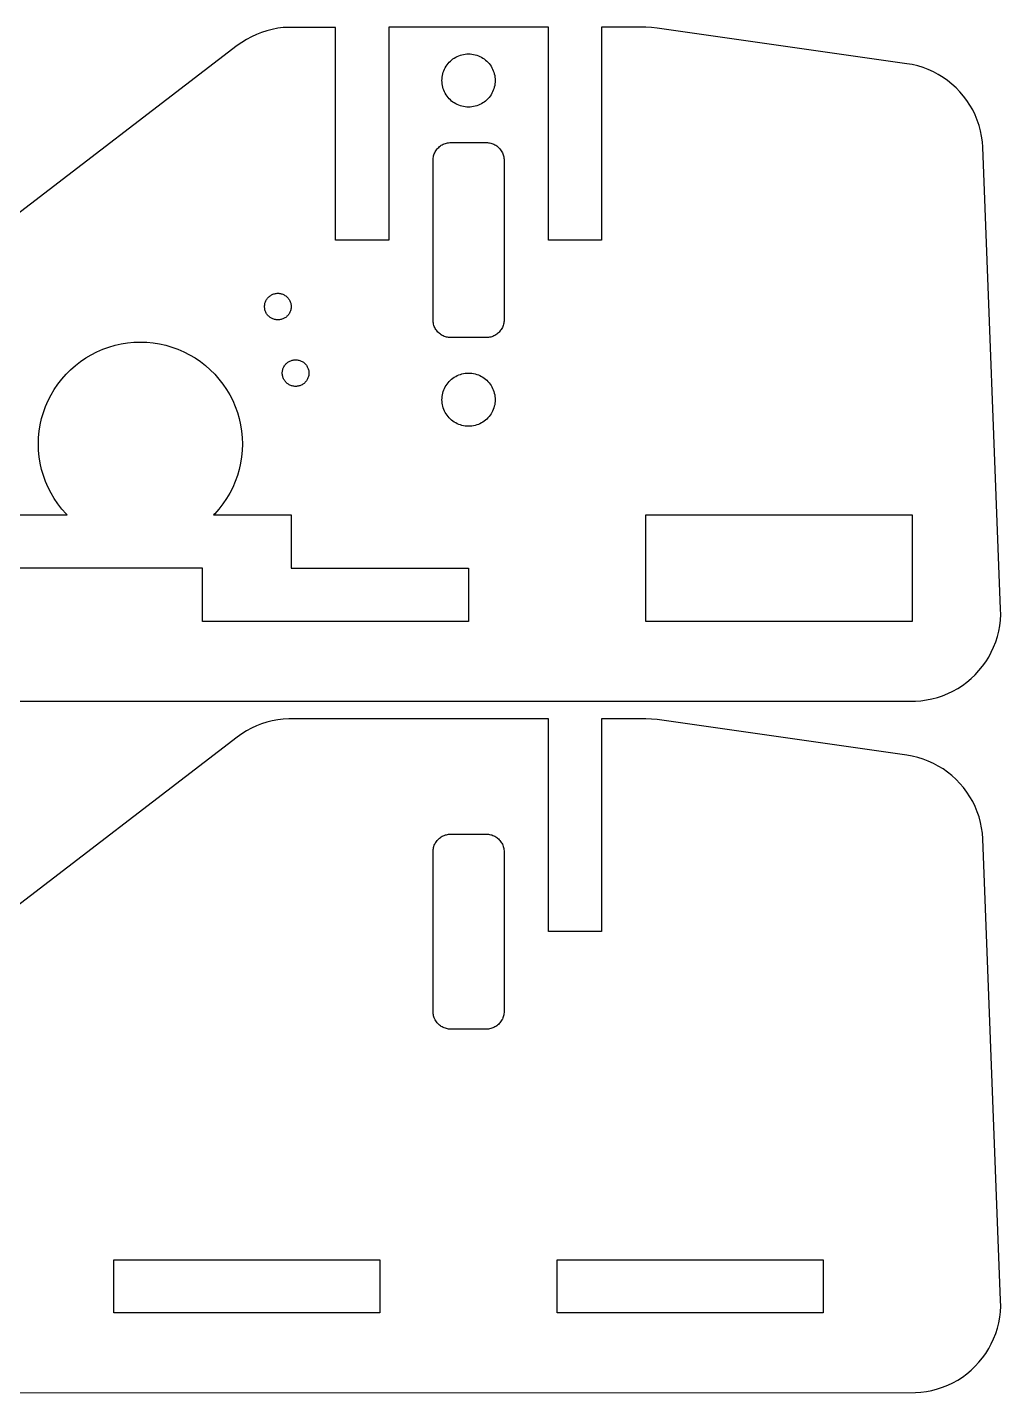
# Model space of a CAD drawing. Extents: x -109 to 290, y 410 to 723.
# Drawn here: x 177.9 to 287.7, y 569.2 to 723.2 of the extents above; entities that cross this region are included whole.
import ezdxf

# ---------------------------------------------------------------- set-up
doc = ezdxf.new("R2010")
doc.units = 0
doc.layers.get('0').update_dxf_attribs({"linetype": 'CONTINUOUS'})

msp = doc.modelspace()

# ---------------------------------------------------------------- linework, layer by layer
at = {"color": 7}
for p, q in [((203.74759, 722.3744), (203.17759, 722.1104)), ((204.33299, 722.6024), (203.74759, 722.3744)), ((204.93149, 722.7934), (204.33299, 722.6024)), ((205.54089, 722.9454), (204.93149, 722.7934)), ((206.15859, 723.0604), (205.54089, 722.9454)), ((206.78229, 723.1354), (206.15859, 723.0604)), ((207.40949, 723.1714), (206.78229, 723.1354)), ((212.66709, 723.1714), (207.40949, 723.1714)), ((212.66709, 699.17438), (212.66709, 723.1714)), ((236.66708, 723.1734), (218.66711, 723.1724)), ((218.66711, 723.1724), (218.66711, 699.17438)), ((236.66708, 699.17438), (236.66708, 723.1734)), ((242.66708, 723.1744), (242.66708, 699.17438)), ((247.66748, 723.174), (242.66708, 723.1744)), ((248.29538, 723.154), (247.66748, 723.174)), ((248.92078, 723.095), (248.29538, 723.154)), ((277.08168, 719.073), (248.92078, 723.095)), ((201.58279, 721.1104), (171.14059, 697.75098)), ((202.09309, 721.4764), (201.58279, 721.1104)), ((202.62539, 721.8104), (202.09309, 721.4764)), ((203.17759, 722.1104), (202.62539, 721.8104)), ((225.35557, 719.0864), (225.4802, 719.2284)), ((225.4802, 719.2284), (225.61347, 719.3614)), ((225.61347, 719.3614), (225.75484, 719.4864)), ((225.75484, 719.4864), (225.90375, 719.6014)), ((225.90375, 719.6014), (226.05964, 719.7074)), ((226.05964, 719.7074), (226.22185, 719.8034)), ((226.22185, 719.8034), (226.38978, 719.8884)), ((226.38978, 719.8884), (226.56274, 719.9634)), ((226.56274, 719.9634), (226.74005, 720.0274)), ((226.74005, 720.0274), (226.92104, 720.0804)), ((226.92104, 720.0804), (227.10497, 720.1214)), ((227.10497, 720.1214), (227.29111, 720.1504)), ((227.29111, 720.1504), (227.47873, 720.1684)), ((227.47873, 720.1684), (227.66709, 720.1744)), ((227.66709, 720.1744), (227.85546, 720.1684)), ((227.85546, 720.1684), (228.04308, 720.1504)), ((228.04308, 720.1504), (228.22922, 720.1214)), ((228.22922, 720.1214), (228.41315, 720.0804)), ((228.41315, 720.0804), (228.59413, 720.0274)), ((228.59413, 720.0274), (228.77146, 719.9634)), ((228.77146, 719.9634), (228.94442, 719.8884)), ((228.94442, 719.8884), (229.11234, 719.8034)), ((229.11234, 719.8034), (229.27455, 719.7074)), ((229.27455, 719.7074), (229.43043, 719.6014)), ((229.43043, 719.6014), (229.57934, 719.4864)), ((229.57934, 719.4864), (229.72071, 719.3614)), ((229.72071, 719.3614), (229.85398, 719.2284)), ((229.85398, 719.2284), (229.97862, 719.0864)), ((224.69083, 717.5504), (224.72033, 717.7364)), ((224.72033, 717.7364), (224.76143, 717.9204)), ((224.76143, 717.9204), (224.81403, 718.1014)), ((224.81403, 718.1014), (224.87783, 718.2784)), ((224.87783, 718.2784), (224.95263, 718.4514)), ((224.95263, 718.4514), (225.03823, 718.6194)), ((225.03823, 718.6194), (225.13413, 718.7814)), ((225.13413, 718.7814), (225.24006, 718.9374)), ((225.24006, 718.9374), (225.35557, 719.0864)), ((229.97862, 719.0864), (230.09413, 718.9374)), ((230.09413, 718.9374), (230.20005, 718.7814)), ((230.20005, 718.7814), (230.29595, 718.6194)), ((230.29595, 718.6194), (230.38155, 718.4514)), ((230.38155, 718.4514), (230.45635, 718.2784)), ((230.45635, 718.2784), (230.52015, 718.1014)), ((230.52015, 718.1014), (230.57275, 717.9204)), ((230.57275, 717.9204), (230.61385, 717.7364)), ((230.61385, 717.7364), (230.64335, 717.5504)), ((277.70048, 718.965), (277.08168, 719.073)), ((278.31128, 718.818), (277.70048, 718.965)), ((278.91158, 718.633), (278.31128, 718.818)), ((279.49918, 718.411), (278.91158, 718.633)), ((280.07158, 718.152), (279.49918, 718.411)), ((280.62658, 717.858), (280.07158, 718.152)), ((281.16208, 717.529), (280.62658, 717.858)), ((224.66713, 717.1744), (224.67313, 717.3624)), ((224.67313, 716.9864), (224.66713, 717.1744)), ((224.67313, 717.3624), (224.69083, 717.5504)), ((224.69083, 716.7984), (224.67313, 716.9864)), ((224.72033, 716.6124), (224.69083, 716.7984)), ((224.76143, 716.4284), (224.72033, 716.6124)), ((224.81403, 716.2474), (224.76143, 716.4284)), ((224.87783, 716.0704), (224.81403, 716.2474)), ((230.52015, 716.2474), (230.45635, 716.0704)), ((230.57275, 716.4284), (230.52015, 716.2474)), ((230.61385, 716.6124), (230.57275, 716.4284)), ((230.64335, 716.7984), (230.61385, 716.6124)), ((230.64335, 717.5504), (230.66105, 717.3624)), ((230.66105, 716.9864), (230.64335, 716.7984)), ((230.66105, 717.3624), (230.66705, 717.1744)), ((230.66705, 717.1744), (230.66105, 716.9864)), ((281.67588, 717.168), (281.16208, 717.529)), ((282.16598, 716.775), (281.67588, 717.168)), ((282.63038, 716.352), (282.16598, 716.775)), ((283.06728, 715.9), (282.63038, 716.352)), ((224.95263, 715.8974), (224.87783, 716.0704)), ((225.03823, 715.7294), (224.95263, 715.8974)), ((225.13413, 715.5674), (225.03823, 715.7294)), ((225.24006, 715.4114), (225.13413, 715.5674)), ((225.35557, 715.2624), (225.24006, 715.4114)), ((225.4802, 715.1204), (225.35557, 715.2624)), ((225.61347, 714.9874), (225.4802, 715.1204)), ((225.75484, 714.8624), (225.61347, 714.9874)), ((225.90375, 714.7474), (225.75484, 714.8624)), ((226.05964, 714.6414), (225.90375, 714.7474)), ((226.22185, 714.5454), (226.05964, 714.6414)), ((229.27455, 714.6414), (229.11234, 714.5454)), ((229.43043, 714.7474), (229.27455, 714.6414)), ((229.57934, 714.8624), (229.43043, 714.7474)), ((229.72071, 714.9874), (229.57934, 714.8624)), ((229.85398, 715.1204), (229.72071, 714.9874)), ((229.97862, 715.2624), (229.85398, 715.1204)), ((230.09413, 715.4114), (229.97862, 715.2624)), ((230.20005, 715.5674), (230.09413, 715.4114)), ((230.29595, 715.7294), (230.20005, 715.5674)), ((230.38155, 715.8974), (230.29595, 715.7294)), ((230.45635, 716.0704), (230.38155, 715.8974)), ((283.47508, 715.422), (283.06728, 715.9)), ((283.85198, 714.92), (283.47508, 715.422)), ((284.19658, 714.395), (283.85198, 714.92)), ((226.38978, 714.4604), (226.22185, 714.5454)), ((226.56274, 714.3854), (226.38978, 714.4604)), ((226.74005, 714.3214), (226.56274, 714.3854)), ((226.92104, 714.2684), (226.74005, 714.3214)), ((227.10497, 714.2274), (226.92104, 714.2684)), ((227.29111, 714.1984), (227.10497, 714.2274)), ((227.47873, 714.1804), (227.29111, 714.1984)), ((227.66709, 714.1744), (227.47873, 714.1804)), ((227.85546, 714.1804), (227.66709, 714.1744)), ((228.04308, 714.1984), (227.85546, 714.1804)), ((228.22922, 714.2274), (228.04308, 714.1984)), ((228.41315, 714.2684), (228.22922, 714.2274)), ((228.59413, 714.3214), (228.41315, 714.2684)), ((228.77146, 714.3854), (228.59413, 714.3214)), ((228.94442, 714.4604), (228.77146, 714.3854)), ((229.11234, 714.5454), (228.94442, 714.4604)), ((284.50758, 713.849), (284.19658, 714.395)), ((284.78368, 713.284), (284.50758, 713.849)), ((285.02378, 712.704), (284.78368, 713.284)), ((285.22698, 712.109), (285.02378, 712.704)), ((285.39238, 711.503), (285.22698, 712.109)), ((285.51948, 710.888), (285.39238, 711.503)), ((224.7036, 709.9274), (224.81556, 709.9844)), ((224.81556, 709.9844), (224.93087, 710.0344)), ((224.93087, 710.0344), (225.04908, 710.0764)), ((225.04908, 710.0764), (225.16973, 710.1114)), ((225.16973, 710.1114), (225.29235, 710.1394)), ((225.29235, 710.1394), (225.41645, 710.1584)), ((225.41645, 710.1584), (225.54153, 710.1704)), ((225.54153, 710.1704), (225.66711, 710.1744)), ((225.66711, 710.1744), (229.66708, 710.1744)), ((229.66708, 710.1744), (229.79266, 710.1704)), ((229.79266, 710.1704), (229.91774, 710.1584)), ((229.91774, 710.1584), (230.04184, 710.1394)), ((230.04184, 710.1394), (230.16446, 710.1114)), ((230.16446, 710.1114), (230.28511, 710.0764)), ((230.28511, 710.0764), (230.40332, 710.0344)), ((230.40332, 710.0344), (230.51863, 709.9844)), ((230.51863, 709.9844), (230.63058, 709.9274)), ((285.60768, 710.266), (285.51948, 710.888)), ((285.65658, 709.64), (285.60768, 710.266)), ((223.67094, 708.29999), (223.68274, 708.42509)), ((223.68274, 708.42509), (223.70244, 708.54919)), ((223.70244, 708.54919), (223.72984, 708.6718)), ((223.72984, 708.6718), (223.76494, 708.7924)), ((223.76494, 708.7924), (223.80754, 708.9106)), ((223.80754, 708.9106), (223.85744, 709.0259)), ((223.85744, 709.0259), (223.91444, 709.1379)), ((223.91444, 709.1379), (223.97844, 709.2464)), ((223.97844, 709.2464), (224.04904, 709.3504)), ((224.04904, 709.3504), (224.12604, 709.4494)), ((224.12604, 709.4494), (224.20914, 709.5434)), ((224.20914, 709.5434), (224.29804, 709.6324)), ((224.29804, 709.6324), (224.39224, 709.7154)), ((224.39224, 709.7154), (224.49154, 709.7924)), ((224.49154, 709.7924), (224.59547, 709.8634)), ((224.59547, 709.8634), (224.7036, 709.9274)), ((230.63058, 709.9274), (230.73872, 709.8634)), ((230.73872, 709.8634), (230.84265, 709.7924)), ((230.84265, 709.7924), (230.94195, 709.7154)), ((230.94195, 709.7154), (231.03615, 709.6324)), ((231.03615, 709.6324), (231.12505, 709.5434)), ((231.12505, 709.5434), (231.20815, 709.4494)), ((231.20815, 709.4494), (231.28515, 709.3504)), ((231.28515, 709.3504), (231.35575, 709.2464)), ((231.35575, 709.2464), (231.41975, 709.1379)), ((231.41975, 709.1379), (231.47675, 709.0259)), ((231.47675, 709.0259), (231.52665, 708.9106)), ((231.52665, 708.9106), (231.56925, 708.7924)), ((231.56925, 708.7924), (231.60435, 708.6718)), ((231.60435, 708.6718), (231.63175, 708.54919)), ((231.63175, 708.54919), (231.65135, 708.42509)), ((231.65135, 708.42509), (231.66315, 708.29999)), ((287.66008, 657.55828), (285.65658, 709.64)), ((223.66694, 708.17439), (223.67094, 708.29999)), ((223.66694, 690.17438), (223.66694, 708.17439)), ((231.66315, 708.29999), (231.66715, 708.17439)), ((231.66715, 708.17439), (231.66715, 690.17438)), ((218.66711, 699.17438), (212.66709, 699.17438)), ((242.66708, 699.17438), (236.66708, 699.17438)), ((205.44449, 692.98868), (205.52839, 693.03138)), ((205.52839, 693.03138), (205.61489, 693.06888)), ((205.61489, 693.06888), (205.70359, 693.10078)), ((205.70359, 693.10078), (205.79409, 693.12708)), ((205.79409, 693.12708), (205.88599, 693.14758)), ((205.88599, 693.14758), (205.97909, 693.16238)), ((205.97909, 693.16238), (206.07289, 693.17138)), ((206.07289, 693.17138), (206.16709, 693.17438)), ((206.16709, 693.17438), (206.26129, 693.17138)), ((206.26129, 693.17138), (206.35509, 693.16238)), ((206.35509, 693.16238), (206.44819, 693.14758)), ((206.44819, 693.14758), (206.54009, 693.12708)), ((206.54009, 693.12708), (206.63059, 693.10078)), ((206.63059, 693.10078), (206.71929, 693.06888)), ((206.71929, 693.06888), (206.80579, 693.03138)), ((206.80579, 693.03138), (206.88969, 692.98868)), ((204.66689, 691.67418), (204.66989, 691.76838)), ((204.66989, 691.57998), (204.66689, 691.67418)), ((204.66989, 691.76838), (204.67889, 691.86218)), ((204.67889, 691.48618), (204.66989, 691.57998)), ((204.67889, 691.86218), (204.69369, 691.95528)), ((204.69369, 691.39308), (204.67889, 691.48618)), ((204.69369, 691.95528), (204.71419, 692.04718)), ((204.71419, 692.04718), (204.74049, 692.13768)), ((204.74049, 692.13768), (204.77239, 692.22638)), ((204.77239, 692.22638), (204.80979, 692.31288)), ((204.80979, 692.31288), (204.85259, 692.39678)), ((204.85259, 692.39678), (204.90059, 692.47788)), ((204.90059, 692.47788), (204.95359, 692.55588)), ((204.95359, 692.55588), (205.01129, 692.63028)), ((205.01129, 692.63028), (205.07359, 692.70098)), ((205.07359, 692.70098), (205.14029, 692.76758)), ((205.14029, 692.76758), (205.21099, 692.82998)), ((205.21099, 692.82998), (205.28539, 692.88768)), ((205.28539, 692.88768), (205.36339, 692.94068)), ((205.36339, 692.94068), (205.44449, 692.98868)), ((206.88969, 692.98868), (206.97079, 692.94068)), ((206.97079, 692.94068), (207.04879, 692.88768)), ((207.04879, 692.88768), (207.12319, 692.82998)), ((207.12319, 692.82998), (207.19389, 692.76758)), ((207.19389, 692.76758), (207.26049, 692.70098)), ((207.26049, 692.70098), (207.32289, 692.63028)), ((207.32289, 692.63028), (207.38059, 692.55588)), ((207.38059, 692.55588), (207.43359, 692.47788)), ((207.43359, 692.47788), (207.48159, 692.39678)), ((207.48159, 692.39678), (207.52429, 692.31288)), ((207.52429, 692.31288), (207.56179, 692.22638)), ((207.56179, 692.22638), (207.59369, 692.13768)), ((207.59369, 692.13768), (207.61999, 692.04718)), ((207.61999, 692.04718), (207.64049, 691.95528)), ((207.64049, 691.95528), (207.65529, 691.86218)), ((207.65529, 691.48618), (207.64049, 691.39308)), ((207.65529, 691.86218), (207.66429, 691.76838)), ((207.66429, 691.57998), (207.65529, 691.48618)), ((207.66429, 691.76838), (207.66729, 691.67418)), ((207.66729, 691.67418), (207.66429, 691.57998)), ((204.71419, 691.30118), (204.69369, 691.39308)), ((204.74049, 691.21068), (204.71419, 691.30118)), ((204.77239, 691.12198), (204.74049, 691.21068)), ((204.80979, 691.03548), (204.77239, 691.12198)), ((204.85259, 690.95158), (204.80979, 691.03548)), ((204.90059, 690.87048), (204.85259, 690.95158)), ((204.95359, 690.79248), (204.90059, 690.87048)), ((205.01129, 690.71808), (204.95359, 690.79248)), ((205.07359, 690.64738), (205.01129, 690.71808)), ((205.14029, 690.58068), (205.07359, 690.64738)), ((205.21099, 690.51838), (205.14029, 690.58068)), ((205.28539, 690.46068), (205.21099, 690.51838)), ((205.36339, 690.40768), (205.28539, 690.46068)), ((205.44449, 690.35968), (205.36339, 690.40768)), ((205.52839, 690.31688), (205.44449, 690.35968)), ((205.61489, 690.27948), (205.52839, 690.31688)), ((205.70359, 690.24758), (205.61489, 690.27948)), ((205.79409, 690.22128), (205.70359, 690.24758)), ((205.88599, 690.20078), (205.79409, 690.22128)), ((205.97909, 690.18598), (205.88599, 690.20078)), ((206.07289, 690.17698), (205.97909, 690.18598)), ((206.16709, 690.17398), (206.07289, 690.17698)), ((206.26129, 690.17698), (206.16709, 690.17398)), ((206.35509, 690.18598), (206.26129, 690.17698)), ((206.44819, 690.20078), (206.35509, 690.18598)), ((206.54009, 690.22128), (206.44819, 690.20078)), ((206.63059, 690.24758), (206.54009, 690.22128)), ((206.71929, 690.27948), (206.63059, 690.24758)), ((206.80579, 690.31688), (206.71929, 690.27948)), ((206.88969, 690.35968), (206.80579, 690.31688)), ((206.97079, 690.40768), (206.88969, 690.35968)), ((207.04879, 690.46068), (206.97079, 690.40768)), ((207.12319, 690.51838), (207.04879, 690.46068)), ((207.19389, 690.58068), (207.12319, 690.51838)), ((207.26049, 690.64738), (207.19389, 690.58068)), ((207.32289, 690.71808), (207.26049, 690.64738)), ((207.38059, 690.79248), (207.32289, 690.71808)), ((207.43359, 690.87048), (207.38059, 690.79248)), ((207.48159, 690.95158), (207.43359, 690.87048)), ((207.52429, 691.03548), (207.48159, 690.95158)), ((207.56179, 691.12198), (207.52429, 691.03548)), ((207.59369, 691.21068), (207.56179, 691.12198)), ((207.61999, 691.30118), (207.59369, 691.21068)), ((207.64049, 691.39308), (207.61999, 691.30118)), ((223.67094, 690.04878), (223.66694, 690.17438)), ((223.68274, 689.92368), (223.67094, 690.04878)), ((223.70244, 689.79958), (223.68274, 689.92368)), ((231.65135, 689.92368), (231.63175, 689.79958)), ((231.66315, 690.04878), (231.65135, 689.92368)), ((231.66715, 690.17438), (231.66315, 690.04878)), ((223.72984, 689.67698), (223.70244, 689.79958)), ((223.76494, 689.55638), (223.72984, 689.67698)), ((223.80754, 689.43818), (223.76494, 689.55638)), ((223.85744, 689.32288), (223.80754, 689.43818)), ((223.91444, 689.21088), (223.85744, 689.32288)), ((223.97844, 689.10278), (223.91444, 689.21088)), ((224.04904, 688.99878), (223.97844, 689.10278)), ((224.12604, 688.89958), (224.04904, 688.99878)), ((224.20914, 688.80528), (224.12604, 688.89958)), ((224.29804, 688.71648), (224.20914, 688.80528)), ((224.39224, 688.63338), (224.29804, 688.71648)), ((224.49154, 688.55638), (224.39224, 688.63338)), ((224.59547, 688.48578), (224.49154, 688.55638)), ((224.7036, 688.42178), (224.59547, 688.48578)), ((224.81556, 688.36478), (224.7036, 688.42178)), ((230.63058, 688.42178), (230.51863, 688.36478)), ((230.73872, 688.48578), (230.63058, 688.42178)), ((230.84265, 688.55638), (230.73872, 688.48578)), ((230.94195, 688.63338), (230.84265, 688.55638)), ((231.03615, 688.71648), (230.94195, 688.63338)), ((231.12505, 688.80528), (231.03615, 688.71648)), ((231.20815, 688.89958), (231.12505, 688.80528)), ((231.28515, 688.99878), (231.20815, 688.89958)), ((231.35575, 689.10278), (231.28515, 688.99878)), ((231.41975, 689.21088), (231.35575, 689.10278)), ((231.47675, 689.32288), (231.41975, 689.21088)), ((231.52665, 689.43818), (231.47675, 689.32288)), ((231.56925, 689.55638), (231.52665, 689.43818)), ((231.60435, 689.67698), (231.56925, 689.55638)), ((231.63175, 689.79958), (231.60435, 689.67698)), ((185.77059, 686.57988), (186.43369, 686.86678)), ((186.43369, 686.86678), (187.11339, 687.11148)), ((187.11339, 687.11148), (187.80719, 687.31308)), ((187.80719, 687.31308), (188.51219, 687.47068)), ((188.51219, 687.47068), (189.22579, 687.58368)), ((189.22579, 687.58368), (189.94499, 687.65168)), ((189.94499, 687.65168), (190.66709, 687.67438)), ((190.66709, 687.67438), (191.38919, 687.65168)), ((191.38919, 687.65168), (192.10839, 687.58368)), ((192.10839, 687.58368), (192.82199, 687.47068)), ((192.82199, 687.47068), (193.52699, 687.31308)), ((193.52699, 687.31308), (194.22079, 687.11148)), ((194.22079, 687.11148), (194.90049, 686.86678)), ((194.90049, 686.86678), (195.56359, 686.57988)), ((224.93087, 688.31488), (224.81556, 688.36478)), ((225.04908, 688.27228), (224.93087, 688.31488)), ((225.16973, 688.23718), (225.04908, 688.27228)), ((225.29235, 688.20978), (225.16973, 688.23718)), ((225.41645, 688.19018), (225.29235, 688.20978)), ((225.54153, 688.17838), (225.41645, 688.19018)), ((225.66711, 688.17438), (225.54153, 688.17838)), ((229.66708, 688.17438), (225.66711, 688.17438)), ((229.79266, 688.17838), (229.66708, 688.17438)), ((229.91774, 688.19018), (229.79266, 688.17838)), ((230.04184, 688.20978), (229.91774, 688.19018)), ((230.16446, 688.23718), (230.04184, 688.20978)), ((230.28511, 688.27228), (230.16446, 688.23718)), ((230.40332, 688.31488), (230.28511, 688.27228)), ((230.51863, 688.36478), (230.40332, 688.31488)), ((183.33669, 685.03528), (183.90759, 685.47808)), ((183.90759, 685.47808), (184.50509, 685.88418)), ((184.50509, 685.88418), (185.12689, 686.25188)), ((185.12689, 686.25188), (185.77059, 686.57988)), ((195.56359, 686.57988), (196.20729, 686.25188)), ((196.20729, 686.25188), (196.82909, 685.88418)), ((196.82909, 685.88418), (197.42659, 685.47808)), ((197.42659, 685.47808), (197.99749, 685.03528)), ((207.14029, 685.26758), (207.21099, 685.32998)), ((207.21099, 685.32998), (207.28539, 685.38768)), ((207.28539, 685.38768), (207.36339, 685.44068)), ((207.36339, 685.44068), (207.44449, 685.48868)), ((207.44449, 685.48868), (207.52839, 685.53138)), ((207.52839, 685.53138), (207.61489, 685.56888)), ((207.61489, 685.56888), (207.70359, 685.60078)), ((207.70359, 685.60078), (207.79409, 685.62708)), ((207.79409, 685.62708), (207.88599, 685.64758)), ((207.88599, 685.64758), (207.97909, 685.66238)), ((207.97909, 685.66238), (208.07289, 685.67138)), ((208.07289, 685.67138), (208.16709, 685.67438)), ((208.16709, 685.67438), (208.26129, 685.67138)), ((208.26129, 685.67138), (208.35509, 685.66238)), ((208.35509, 685.66238), (208.44819, 685.64758)), ((208.44819, 685.64758), (208.54009, 685.62708)), ((208.54009, 685.62708), (208.63059, 685.60078)), ((208.63059, 685.60078), (208.71929, 685.56888)), ((208.71929, 685.56888), (208.80579, 685.53138)), ((208.80579, 685.53138), (208.88969, 685.48868)), ((208.88969, 685.48868), (208.97079, 685.44068)), ((208.97079, 685.44068), (209.04879, 685.38768)), ((209.04879, 685.38768), (209.12319, 685.32998)), ((209.12319, 685.32998), (209.19389, 685.26758)), ((181.80619, 683.50478), (182.28399, 684.04668)), ((182.28399, 684.04668), (182.79479, 684.55748)), ((182.79479, 684.55748), (183.33669, 685.03528)), ((197.99749, 685.03528), (198.53939, 684.55748)), ((198.53939, 684.55748), (199.05019, 684.04668)), ((199.05019, 684.04668), (199.52799, 683.50478)), ((206.66689, 684.17418), (206.66989, 684.26838)), ((206.66989, 684.07998), (206.66689, 684.17418)), ((206.66989, 684.26838), (206.67889, 684.36218)), ((206.67889, 683.98618), (206.66989, 684.07998)), ((206.67889, 684.36218), (206.69369, 684.45528)), ((206.69369, 683.89308), (206.67889, 683.98618)), ((206.69369, 684.45528), (206.71419, 684.54718)), ((206.71419, 683.80118), (206.69369, 683.89308)), ((206.71419, 684.54718), (206.74049, 684.63768)), ((206.74049, 683.71068), (206.71419, 683.80118)), ((206.74049, 684.63768), (206.77239, 684.72638)), ((206.77239, 684.72638), (206.80979, 684.81288)), ((206.80979, 684.81288), (206.85259, 684.89678)), ((206.85259, 684.89678), (206.90059, 684.97788)), ((206.90059, 684.97788), (206.95359, 685.05588)), ((206.95359, 685.05588), (207.01129, 685.13028)), ((207.01129, 685.13028), (207.07359, 685.20098)), ((207.07359, 685.20098), (207.14029, 685.26758)), ((209.19389, 685.26758), (209.26049, 685.20098)), ((209.26049, 685.20098), (209.32289, 685.13028)), ((209.32289, 685.13028), (209.38059, 685.05588)), ((209.38059, 685.05588), (209.43359, 684.97788)), ((209.43359, 684.97788), (209.48159, 684.89678)), ((209.48159, 684.89678), (209.52429, 684.81288)), ((209.52429, 684.81288), (209.56179, 684.72638)), ((209.56179, 684.72638), (209.59369, 684.63768)), ((209.59369, 684.63768), (209.61999, 684.54718)), ((209.61999, 683.80118), (209.59369, 683.71068)), ((209.61999, 684.54718), (209.64049, 684.45528)), ((209.64049, 683.89308), (209.61999, 683.80118)), ((209.64049, 684.45528), (209.65529, 684.36218)), ((209.65529, 683.98618), (209.64049, 683.89308)), ((209.65529, 684.36218), (209.66429, 684.26838)), ((209.66429, 684.07998), (209.65529, 683.98618)), ((209.66429, 684.26838), (209.66729, 684.17418)), ((209.66729, 684.17418), (209.66429, 684.07998)), ((226.05963, 683.70738), (226.22185, 683.80328)), ((226.22185, 683.80328), (226.38977, 683.88888)), ((226.38977, 683.88888), (226.56273, 683.96368)), ((226.56273, 683.96368), (226.74005, 684.02758)), ((226.74005, 684.02758), (226.92103, 684.08018)), ((226.92103, 684.08018), (227.10496, 684.12128)), ((227.10496, 684.12128), (227.2911, 684.15068)), ((227.2911, 684.15068), (227.47873, 684.16848)), ((227.47873, 684.16848), (227.6671, 684.17448)), ((227.6671, 684.17448), (227.85546, 684.16848)), ((227.85546, 684.16848), (228.04308, 684.15068)), ((228.04308, 684.15068), (228.22922, 684.12128)), ((228.22922, 684.12128), (228.41315, 684.08018)), ((228.41315, 684.08018), (228.59413, 684.02758)), ((228.59413, 684.02758), (228.77146, 683.96368)), ((228.77146, 683.96368), (228.94442, 683.88888)), ((228.94442, 683.88888), (229.11234, 683.80328)), ((229.11234, 683.80328), (229.27455, 683.70738)), ((180.58959, 681.71458), (180.95729, 682.33638)), ((180.95729, 682.33638), (181.36339, 682.93388)), ((181.36339, 682.93388), (181.80619, 683.50478)), ((199.52799, 683.50478), (199.97079, 682.93388)), ((199.97079, 682.93388), (200.37689, 682.33638)), ((200.37689, 682.33638), (200.74459, 681.71458)), ((206.77239, 683.62198), (206.74049, 683.71068)), ((206.80979, 683.53548), (206.77239, 683.62198)), ((206.85259, 683.45158), (206.80979, 683.53548)), ((206.90059, 683.37048), (206.85259, 683.45158)), ((206.95359, 683.29248), (206.90059, 683.37048)), ((207.01129, 683.21808), (206.95359, 683.29248)), ((207.07359, 683.14738), (207.01129, 683.21808)), ((207.14029, 683.08068), (207.07359, 683.14738)), ((207.21099, 683.01838), (207.14029, 683.08068)), ((207.28539, 682.96068), (207.21099, 683.01838)), ((207.36339, 682.90768), (207.28539, 682.96068)), ((207.44449, 682.85968), (207.36339, 682.90768)), ((207.52839, 682.81688), (207.44449, 682.85968)), ((207.61489, 682.77948), (207.52839, 682.81688)), ((207.70359, 682.74758), (207.61489, 682.77948)), ((207.79409, 682.72128), (207.70359, 682.74758)), ((207.88599, 682.70078), (207.79409, 682.72128)), ((207.97909, 682.68598), (207.88599, 682.70078)), ((208.07289, 682.67698), (207.97909, 682.68598)), ((208.16709, 682.67398), (208.07289, 682.67698)), ((208.26129, 682.67698), (208.16709, 682.67398)), ((208.35509, 682.68598), (208.26129, 682.67698)), ((208.44819, 682.70078), (208.35509, 682.68598)), ((208.54009, 682.72128), (208.44819, 682.70078)), ((208.63059, 682.74758), (208.54009, 682.72128)), ((208.71929, 682.77948), (208.63059, 682.74758)), ((208.80579, 682.81688), (208.71929, 682.77948)), ((208.88969, 682.85968), (208.80579, 682.81688)), ((208.97079, 682.90768), (208.88969, 682.85968)), ((209.04879, 682.96068), (208.97079, 682.90768)), ((209.12319, 683.01838), (209.04879, 682.96068)), ((209.19389, 683.08068), (209.12319, 683.01838)), ((209.26049, 683.14738), (209.19389, 683.08068)), ((209.32289, 683.21808), (209.26049, 683.14738)), ((209.38059, 683.29248), (209.32289, 683.21808)), ((209.43359, 683.37048), (209.38059, 683.29248)), ((209.48159, 683.45158), (209.43359, 683.37048)), ((209.52429, 683.53548), (209.48159, 683.45158)), ((209.56179, 683.62198), (209.52429, 683.53548)), ((209.59369, 683.71068), (209.56179, 683.62198)), ((224.81403, 682.10148), (224.87783, 682.27878)), ((224.87783, 682.27878), (224.95263, 682.45168)), ((224.95263, 682.45168), (225.03823, 682.61968)), ((225.03823, 682.61968), (225.13413, 682.78188)), ((225.13413, 682.78188), (225.24005, 682.93778)), ((225.24005, 682.93778), (225.35556, 683.08668)), ((225.35556, 683.08668), (225.4802, 683.22798)), ((225.4802, 683.22798), (225.61347, 683.36128)), ((225.61347, 683.36128), (225.75484, 683.48598)), ((225.75484, 683.48598), (225.90375, 683.60148)), ((225.90375, 683.60148), (226.05963, 683.70738)), ((229.27455, 683.70738), (229.43043, 683.60148)), ((229.43043, 683.60148), (229.57934, 683.48598)), ((229.57934, 683.48598), (229.72071, 683.36128)), ((229.72071, 683.36128), (229.85398, 683.22798)), ((229.85398, 683.22798), (229.97862, 683.08668)), ((229.97862, 683.08668), (230.09413, 682.93778)), ((230.09413, 682.93778), (230.20005, 682.78188)), ((230.20005, 682.78188), (230.29595, 682.61968)), ((230.29595, 682.61968), (230.38155, 682.45168)), ((230.38155, 682.45168), (230.45635, 682.27878)), ((230.45635, 682.27878), (230.52015, 682.10148)), ((179.97469, 680.40778), (180.26159, 681.07088)), ((180.26159, 681.07088), (180.58959, 681.71458)), ((200.74459, 681.71458), (201.07259, 681.07088)), ((201.07259, 681.07088), (201.35949, 680.40778)), ((224.66703, 681.17438), (224.67303, 681.36278)), ((224.67303, 680.98598), (224.66703, 681.17438)), ((224.67303, 681.36278), (224.69083, 681.55038)), ((224.69083, 680.79838), (224.67303, 680.98598)), ((224.69083, 681.55038), (224.72033, 681.73648)), ((224.72033, 680.61228), (224.69083, 680.79838)), ((224.72033, 681.73648), (224.76143, 681.92048)), ((224.76143, 681.92048), (224.81403, 682.10148)), ((230.52015, 682.10148), (230.57275, 681.92048)), ((230.57275, 681.92048), (230.61385, 681.73648)), ((230.61385, 681.73648), (230.64335, 681.55038)), ((230.64335, 680.79838), (230.61385, 680.61228)), ((230.64335, 681.55038), (230.66105, 681.36278)), ((230.66105, 680.98598), (230.64335, 680.79838)), ((230.66105, 681.36278), (230.66705, 681.17438)), ((230.66705, 681.17438), (230.66105, 680.98598)), ((179.52839, 679.03428), (179.72999, 679.72808)), ((179.72999, 679.72808), (179.97469, 680.40778)), ((201.35949, 680.40778), (201.60429, 679.72808)), ((201.60429, 679.72808), (201.80579, 679.03428)), ((224.76143, 680.42828), (224.72033, 680.61228)), ((224.81403, 680.24738), (224.76143, 680.42828)), ((224.87783, 680.06998), (224.81403, 680.24738)), ((224.95263, 679.89708), (224.87783, 680.06998)), ((225.03823, 679.72908), (224.95263, 679.89708)), ((225.13413, 679.56688), (225.03823, 679.72908)), ((225.24005, 679.41098), (225.13413, 679.56688)), ((225.35556, 679.26208), (225.24005, 679.41098)), ((225.4802, 679.12078), (225.35556, 679.26208)), ((229.97861, 679.26208), (229.85398, 679.12078)), ((230.09412, 679.41098), (229.97861, 679.26208)), ((230.20005, 679.56688), (230.09412, 679.41098)), ((230.29595, 679.72908), (230.20005, 679.56688)), ((230.38155, 679.89708), (230.29595, 679.72908)), ((230.45635, 680.06998), (230.38155, 679.89708)), ((230.52015, 680.24738), (230.45635, 680.06998)), ((230.57275, 680.42828), (230.52015, 680.24738)), ((230.61385, 680.61228), (230.57275, 680.42828)), ((179.18979, 676.89648), (179.25779, 677.61568)), ((179.25779, 677.61568), (179.37079, 678.32928)), ((179.37079, 678.32928), (179.52839, 679.03428)), ((201.80579, 679.03428), (201.96339, 678.32928)), ((201.96339, 678.32928), (202.07639, 677.61568)), ((202.07639, 677.61568), (202.14439, 676.89648)), ((225.61347, 678.98748), (225.4802, 679.12078)), ((225.75484, 678.86288), (225.61347, 678.98748)), ((225.90375, 678.74738), (225.75484, 678.86288)), ((226.05963, 678.64138), (225.90375, 678.74738)), ((226.22185, 678.54548), (226.05963, 678.64138)), ((226.38977, 678.45988), (226.22185, 678.54548)), ((226.56273, 678.38508), (226.38977, 678.45988)), ((226.74005, 678.32118), (226.56273, 678.38508)), ((226.92103, 678.26868), (226.74005, 678.32118)), ((227.10496, 678.22748), (226.92103, 678.26868)), ((227.2911, 678.19808), (227.10496, 678.22748)), ((227.47873, 678.18028), (227.2911, 678.19808)), ((227.6671, 678.17428), (227.47873, 678.18028)), ((227.85545, 678.18028), (227.6671, 678.17428)), ((228.04307, 678.19808), (227.85545, 678.18028)), ((228.22922, 678.22748), (228.04307, 678.19808)), ((228.41314, 678.26868), (228.22922, 678.22748)), ((228.59413, 678.32118), (228.41314, 678.26868)), ((228.77145, 678.38508), (228.59413, 678.32118)), ((228.94441, 678.45988), (228.77145, 678.38508)), ((229.11234, 678.54548), (228.94441, 678.45988)), ((229.27454, 678.64138), (229.11234, 678.54548)), ((229.43043, 678.74738), (229.27454, 678.64138)), ((229.57934, 678.86288), (229.43043, 678.74738)), ((229.72071, 678.98748), (229.57934, 678.86288)), ((229.85398, 679.12078), (229.72071, 678.98748)), ((179.16709, 676.17438), (179.18979, 676.89648)), ((179.18979, 675.45228), (179.16709, 676.17438)), ((202.14439, 676.89648), (202.16709, 676.17438)), ((202.16709, 676.17438), (202.14439, 675.45228)), ((179.25779, 674.73308), (179.18979, 675.45228)), ((179.37079, 674.01948), (179.25779, 674.73308)), ((202.07639, 674.73308), (201.96339, 674.01948)), ((202.14439, 675.45228), (202.07639, 674.73308)), ((179.52839, 673.31448), (179.37079, 674.01948)), ((179.72999, 672.62068), (179.52839, 673.31448)), ((201.80579, 673.31448), (201.60429, 672.62068)), ((201.96339, 674.01948), (201.80579, 673.31448)), ((179.97469, 671.94098), (179.72999, 672.62068)), ((180.26159, 671.27788), (179.97469, 671.94098)), ((201.35949, 671.94098), (201.07259, 671.27788)), ((201.60429, 672.62068), (201.35949, 671.94098)), ((180.58959, 670.63418), (180.26159, 671.27788)), ((180.95729, 670.01238), (180.58959, 670.63418)), ((181.36339, 669.41488), (180.95729, 670.01238)), ((200.37689, 670.01238), (199.97079, 669.41488)), ((200.74459, 670.63418), (200.37689, 670.01238)), ((201.07259, 671.27788), (200.74459, 670.63418)), ((181.80619, 668.84398), (181.36339, 669.41488)), ((182.28399, 668.30208), (181.80619, 668.84398)), ((199.52799, 668.84398), (199.05019, 668.30208)), ((199.97079, 669.41488), (199.52799, 668.84398)), ((167.66709, 668.17438), (182.41169, 668.17438)), ((182.41169, 668.17438), (182.28399, 668.30208)), ((199.05019, 668.30208), (198.92249, 668.17438)), ((198.92249, 668.17438), (207.66709, 668.17438)), ((207.66709, 668.17438), (207.66709, 662.17438)), ((247.66708, 656.17438), (247.66708, 668.17438)), ((247.66708, 668.17438), (277.66708, 668.17438)), ((277.66708, 668.17438), (277.66708, 656.17438)), ((197.66709, 662.17438), (167.66709, 662.17438)), ((197.66709, 656.17438), (197.66709, 662.17438)), ((207.66709, 662.17438), (227.66709, 662.17438)), ((227.66709, 662.17438), (227.66709, 656.17438)), ((227.66709, 656.17438), (197.66709, 656.17438)), ((277.66708, 656.17438), (247.66708, 656.17438)), ((287.55468, 655.67908), (287.62908, 656.30288)), ((287.62908, 656.30288), (287.66408, 656.93008)), ((287.66408, 656.93008), (287.66008, 657.55828)), ((287.28938, 654.45158), (287.44128, 655.06118)), ((287.44128, 655.06118), (287.55468, 655.67908)), ((286.60878, 652.69678), (286.87228, 653.26708)), ((286.87228, 653.26708), (287.09948, 653.85278)), ((287.09948, 653.85278), (287.28938, 654.45158)), ((285.61148, 651.10058), (285.97718, 651.61138)), ((285.97718, 651.61138), (286.31008, 652.14418)), ((286.31008, 652.14418), (286.60878, 652.69678)), ((284.33268, 649.71948), (284.78768, 650.15278)), ((284.78768, 650.15278), (285.21448, 650.61368)), ((285.21448, 650.61368), (285.61148, 651.10058)), ((282.26948, 648.29598), (282.81778, 648.60258)), ((282.81778, 648.60258), (283.34588, 648.94288)), ((283.34588, 648.94288), (283.85148, 649.31568)), ((283.85148, 649.31568), (284.33268, 649.71948)), ((167.66709, 647.17438), (278.05138, 647.18138)), ((278.05138, 647.18138), (278.67808, 647.22518)), ((278.67808, 647.22518), (279.30078, 647.30828)), ((279.30078, 647.30828), (279.91698, 647.43038)), ((279.91698, 647.43038), (280.52438, 647.59088)), ((280.52438, 647.59088), (281.12048, 647.78918)), ((281.12048, 647.78918), (281.70288, 648.02458)), ((281.70288, 648.02458), (282.26948, 648.29598)), ((202.62539, 643.81078), (202.09309, 643.47718)), ((203.17759, 644.11038), (202.62539, 643.81078)), ((203.74759, 644.37458), (203.17759, 644.11038)), ((204.33299, 644.60258), (203.74759, 644.37458)), ((204.93149, 644.79328), (204.33299, 644.60258)), ((205.54089, 644.94608), (204.93149, 644.79328)), ((206.15859, 645.06038), (205.54089, 644.94608)), ((206.78229, 645.13558), (206.15859, 645.06038)), ((207.40949, 645.17148), (206.78229, 645.13558)), ((236.66708, 645.17348), (207.40949, 645.17148)), ((236.66708, 621.17438), (236.66708, 645.17348)), ((247.66748, 645.17438), (242.66708, 645.17398)), ((242.66708, 645.17398), (242.66708, 621.17438)), ((248.29538, 645.15468), (247.66748, 645.17438)), ((248.92078, 645.09548), (248.29538, 645.15468)), ((277.08168, 641.07388), (248.92078, 645.09548)), ((201.58279, 643.11088), (171.14059, 619.75138)), ((202.09309, 643.47718), (201.58279, 643.11088)), ((277.70048, 640.96548), (277.08168, 641.07388)), ((278.31128, 640.81858), (277.70048, 640.96548)), ((278.91158, 640.63348), (278.31128, 640.81858)), ((279.49918, 640.41118), (278.91158, 640.63348)), ((280.07158, 640.15228), (279.49918, 640.41118)), ((280.62658, 639.85808), (280.07158, 640.15228)), ((281.16208, 639.52958), (280.62658, 639.85808)), ((281.67588, 639.16808), (281.16208, 639.52958)), ((282.16598, 638.77498), (281.67588, 639.16808)), ((282.63038, 638.35198), (282.16598, 638.77498)), ((283.06728, 637.90058), (282.63038, 638.35198)), ((283.47508, 637.42268), (283.06728, 637.90058)), ((283.85198, 636.92008), (283.47508, 637.42268)), ((284.19658, 636.39488), (283.85198, 636.92008)), ((284.50758, 635.84898), (284.19658, 636.39488)), ((284.78368, 635.28468), (284.50758, 635.84898)), ((285.02378, 634.70418), (284.78368, 635.28468)), ((285.22698, 634.10978), (285.02378, 634.70418)), ((285.39238, 633.50368), (285.22698, 634.10978)), ((285.51948, 632.88848), (285.39238, 633.50368)), ((224.04904, 631.3501), (224.12604, 631.4493)), ((224.12604, 631.4493), (224.20914, 631.5436)), ((224.20914, 631.5436), (224.29804, 631.6324)), ((224.29804, 631.6324), (224.39224, 631.7155)), ((224.39224, 631.7155), (224.49154, 631.7925)), ((224.49154, 631.7925), (224.59547, 631.8631)), ((224.59547, 631.8631), (224.7036, 631.9271)), ((224.7036, 631.9271), (224.81556, 631.9841)), ((224.81556, 631.9841), (224.93087, 632.034)), ((224.93087, 632.034), (225.04908, 632.0766)), ((225.04908, 632.0766), (225.16973, 632.1117)), ((225.16973, 632.1117), (225.29235, 632.1391)), ((225.29235, 632.1391), (225.41645, 632.1587)), ((225.41645, 632.1587), (225.54153, 632.1705)), ((225.54153, 632.1705), (225.66711, 632.1745)), ((225.66711, 632.1745), (229.66708, 632.17438)), ((229.66708, 632.17438), (229.79266, 632.17038)), ((229.79266, 632.17038), (229.91774, 632.15858)), ((229.91774, 632.15858), (230.04184, 632.13898)), ((230.04184, 632.13898), (230.16446, 632.11158)), ((230.16446, 632.11158), (230.28511, 632.07648)), ((230.28511, 632.07648), (230.40332, 632.03388)), ((230.40332, 632.03388), (230.51863, 631.98398)), ((230.51863, 631.98398), (230.63058, 631.92698)), ((230.63058, 631.92698), (230.73872, 631.86298)), ((230.73872, 631.86298), (230.84265, 631.79238)), ((230.84265, 631.79238), (230.94195, 631.71538)), ((230.94195, 631.71538), (231.03615, 631.63228)), ((231.03615, 631.63228), (231.12505, 631.54348)), ((231.12505, 631.54348), (231.20815, 631.44918)), ((231.20815, 631.44918), (231.28515, 631.34998)), ((285.60768, 632.26648), (285.51948, 632.88848)), ((285.65658, 631.64018), (285.60768, 632.26648)), ((287.66008, 579.55868), (285.65658, 631.64018)), ((223.66694, 630.1745), (223.67094, 630.3001)), ((223.66694, 612.17449), (223.66694, 630.1745)), ((223.67094, 630.3001), (223.68274, 630.4252)), ((223.68274, 630.4252), (223.70244, 630.5493)), ((223.70244, 630.5493), (223.72984, 630.6719)), ((223.72984, 630.6719), (223.76494, 630.7925)), ((223.76494, 630.7925), (223.80754, 630.9107)), ((223.80754, 630.9107), (223.85744, 631.026)), ((223.85744, 631.026), (223.91444, 631.138)), ((223.91444, 631.138), (223.97844, 631.2461)), ((223.97844, 631.2461), (224.04904, 631.3501)), ((231.28515, 631.34998), (231.35575, 631.24598)), ((231.35575, 631.24598), (231.41975, 631.13788)), ((231.41975, 631.13788), (231.47675, 631.02588)), ((231.47675, 631.02588), (231.52665, 630.91058)), ((231.52665, 630.91058), (231.56925, 630.79238)), ((231.56925, 630.79238), (231.60435, 630.67178)), ((231.60435, 630.67178), (231.63175, 630.54918)), ((231.63175, 630.54918), (231.65135, 630.42508)), ((231.65135, 630.42508), (231.66315, 630.29998)), ((231.66315, 630.29998), (231.66715, 630.17438)), ((231.66715, 630.17438), (231.66715, 612.17436)), ((242.66708, 621.17438), (236.66708, 621.17438)), ((223.67094, 612.04891), (223.66694, 612.17449)), ((223.68274, 611.92383), (223.67094, 612.04891)), ((223.70244, 611.79973), (223.68274, 611.92383)), ((223.72984, 611.67711), (223.70244, 611.79973)), ((223.76494, 611.55646), (223.72984, 611.67711)), ((223.80754, 611.43825), (223.76494, 611.55646)), ((223.85744, 611.32294), (223.80754, 611.43825)), ((231.52665, 611.43813), (231.47675, 611.32282)), ((231.56925, 611.55634), (231.52665, 611.43813)), ((231.60435, 611.67699), (231.56925, 611.55634)), ((231.63175, 611.79961), (231.60435, 611.67699)), ((231.65135, 611.92371), (231.63175, 611.79961)), ((231.66315, 612.04878), (231.65135, 611.92371)), ((231.66715, 612.17436), (231.66315, 612.04878)), ((223.91444, 611.21099), (223.85744, 611.32294)), ((223.97844, 611.10285), (223.91444, 611.21099)), ((224.04904, 610.99892), (223.97844, 611.10285)), ((224.12604, 610.89962), (224.04904, 610.99892)), ((224.20914, 610.80542), (224.12604, 610.89962)), ((224.29804, 610.71652), (224.20914, 610.80542)), ((224.39224, 610.63342), (224.29804, 610.71652)), ((224.49154, 610.55642), (224.39224, 610.63342)), ((224.59547, 610.48582), (224.49154, 610.55642)), ((224.7036, 610.42182), (224.59547, 610.48582)), ((224.81556, 610.36482), (224.7036, 610.42182)), ((224.93087, 610.31492), (224.81556, 610.36482)), ((225.04908, 610.27232), (224.93087, 610.31492)), ((225.16973, 610.23722), (225.04908, 610.27232)), ((225.29235, 610.20982), (225.16973, 610.23722)), ((225.41645, 610.19012), (225.29235, 610.20982)), ((225.54153, 610.17832), (225.41645, 610.19012)), ((225.66711, 610.17432), (225.54153, 610.17832)), ((229.66708, 610.17431), (225.66711, 610.17432)), ((229.79266, 610.17831), (229.66708, 610.17431)), ((229.91774, 610.19011), (229.79266, 610.17831)), ((230.04184, 610.20981), (229.91774, 610.19011)), ((230.16446, 610.23721), (230.04184, 610.20981)), ((230.28511, 610.27231), (230.16446, 610.23721)), ((230.40332, 610.31491), (230.28511, 610.27231)), ((230.51863, 610.36481), (230.40332, 610.31491)), ((230.63058, 610.42181), (230.51863, 610.36481)), ((230.73872, 610.48581), (230.63058, 610.42181)), ((230.84265, 610.55641), (230.73872, 610.48581)), ((230.94195, 610.63341), (230.84265, 610.55641)), ((231.03615, 610.71651), (230.94195, 610.63341)), ((231.12505, 610.80531), (231.03615, 610.71651)), ((231.20815, 610.89951), (231.12505, 610.80531)), ((231.28515, 610.99881), (231.20815, 610.89951)), ((231.35575, 611.10272), (231.28515, 610.99881)), ((231.41975, 611.21086), (231.35575, 611.10272)), ((231.47675, 611.32282), (231.41975, 611.21086)), ((187.66709, 578.17438), (187.66709, 584.17438)), ((187.66709, 584.17438), (217.66709, 584.17438)), ((217.66709, 584.17438), (217.66709, 578.17438)), ((237.66706, 578.17438), (237.66706, 584.17438)), ((237.66706, 584.17438), (267.66708, 584.17438)), ((267.66708, 584.17438), (267.66708, 578.17438)), ((287.66408, 578.93048), (287.66008, 579.55868)), ((217.66709, 578.17438), (187.66709, 578.17438)), ((267.66708, 578.17438), (237.66706, 578.17438)), ((287.44128, 577.06158), (287.55468, 577.67948)), ((287.55468, 577.67948), (287.62908, 578.30328)), ((287.62908, 578.30328), (287.66408, 578.93048)), ((287.09948, 575.85318), (287.28938, 576.45198)), ((287.28938, 576.45198), (287.44128, 577.06158)), ((286.31008, 574.14458), (286.60878, 574.69718)), ((286.60878, 574.69718), (286.87228, 575.26748)), ((286.87228, 575.26748), (287.09948, 575.85318)), ((285.21448, 572.61418), (285.61148, 573.10098)), ((285.61148, 573.10098), (285.97718, 573.61178)), ((285.97718, 573.61178), (286.31008, 574.14458)), ((283.85148, 571.31608), (284.33268, 571.71988)), ((284.33268, 571.71988), (284.78768, 572.15318)), ((284.78768, 572.15318), (285.21448, 572.61418)), ((281.12048, 569.78958), (281.70288, 570.02498)), ((281.70288, 570.02498), (282.26948, 570.29648)), ((282.26948, 570.29648), (282.81778, 570.60298)), ((282.81778, 570.60298), (283.34588, 570.94328)), ((283.34588, 570.94328), (283.85148, 571.31608)), ((167.66709, 569.17478), (278.05138, 569.18178)), ((278.05138, 569.18178), (278.67808, 569.22558)), ((278.67808, 569.22558), (279.30078, 569.30878)), ((279.30078, 569.30878), (279.91698, 569.43078)), ((279.91698, 569.43078), (280.52438, 569.59128)), ((280.52438, 569.59128), (281.12048, 569.78958))]:
    msp.add_line(p, q, dxfattribs=at)

doc.saveas('drawing.dxf')
